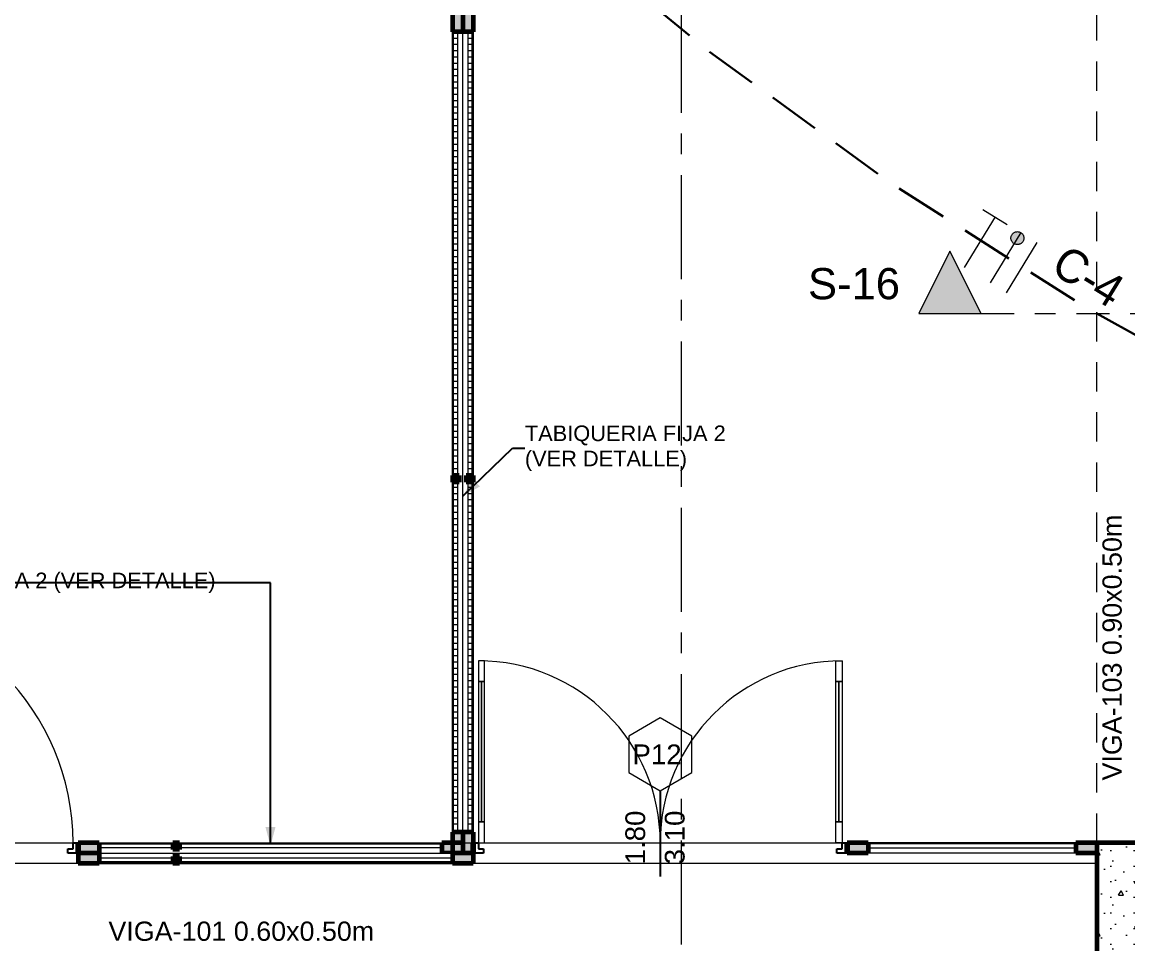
# Model space of a CAD drawing. Header units: inches. Extents: x -19 to 5698, y -728 to 92.
# Drawn here: x 387.9 to 393.22, y 16.91 to 21.35 of the extents above; entities that cross this region are included whole.
import ezdxf

# ---------------------------------------------------------------- set-up
doc = ezdxf.new("R2010")
doc.units = ezdxf.units.IN
doc.header["$MEASUREMENT"] = 0
doc.set_wipeout_variables(frame=1)
for name, pattern in [('CONTINUA', [0]), ('HIDDEN', [0.375, 0.25, -0.125]), ('Hidden Line', [0.195611, 0.141111, -0.0545]), ('Punto & Raya', [0.65, 0.5, -0.075, 0, -0.075]), ('Punto & Rayas', [0.335139, 0.15875, -0.088194, 0, -0.088194]), ('RAYITAS', [0.375, 0.25, -0.125]), ('Wipeout_Contour', [1, 0, -1])]:
    doc.linetypes.add(name, pattern=pattern)
doc.layers.get('0').update_dxf_attribs({"color": 61})
for name, color, linetype, lineweight in [('00 conduct tomacorr', 120, 'HIDDEN', 30), ('00 IE CKTO ILUMINACION', 3, 'Continuous', 50), ('T-TECHO-E', 150, 'Continuous', 20), ('TOMACORRIENTE', 22, 'RAYITAS', 9)]:
    doc.layers.add(name, color=color, linetype=linetype, lineweight=lineweight)
for name, color, linetype in [('02 _ ARQ _ ALB _ Muros Interiores', 7, 'Continuous'), ('02 _ ARQ _ ZON _ Espacio.3D', 7, 'Continuous'), ('08 _ STR _ EXT _ 06 Columnas', 7, 'Continuous'), ('08 _ STR _ EXT _ 09 Vigas', 251, 'Continuous'), ('Acabado - Muros', 7, 'Continuous'), ('Marcador - Secciones', 7, 'Continuous'), ('Notas - Etiquetas', 7, 'Continuous')]:
    doc.layers.add(name, color=color, linetype=linetype)
doc.styles.add('Estilo_Generado_3', font='arial.ttf')
doc.styles.add('Estilo_Generado_4', font='swisse.ttf')
doc.dimstyles.new('Estilo_Generado__8', dxfattribs={"dimtxt": 0.18, "dimasz": 0.0912, "dimexe": 0.18, "dimexo": 0.0625, "dimgap": 0, "dimtad": 0, "dimtih": 1, "dimtoh": 1, "dimdec": 4, "dimzin": 0, "dimdsep": 46, "dimcen": 0.09, "dimadec": 0, "dimazin": 0, "dimtfac": 1, "dimtdec": 4, "dimtmove": 0, "dimatfit": 3, "dimldrblk": 'ARROWHEAD_5', "dimfxl": 1, "dimtolj": 1, "dimtzin": 0, "dimarcsym": 0})
pattern_1 = [(0, (370.000076, 2e-08), (0, 0.03), [])]

# ---------------------------------------------------------------- blocks, each defined once
blk = doc.blocks.new('ARROWHEAD_5')
at = {"linetype": 'Continuous', "lineweight": 0}
blk.add_hatch(color=0, dxfattribs=at).paths.add_polyline_path([(-1, 0.2679), (0, 0), (-1, -0.2679)])
at = {"color": 0, "linetype": 'Continuous', "lineweight": 0}
blk.add_line((0, 0), (-1, 0), dxfattribs=at)
blk = doc.blocks.new('a')
at = {"layer": 'TOMACORRIENTE', "ltscale": 0.05}
h = blk.add_hatch(color=4, dxfattribs=at)
edge = h.paths.add_edge_path()
edge.add_arc((0, 0.0752), 0.0211, 0, 360)
at = {"layer": 'TOMACORRIENTE', "color": 4}
for p, q in [((-0.1455, 0.0963), (-0.0515, 0.0963)), ((-0.0985, 0.0963), (-0.0985, -0.0966)), ((0, 0.0963), (0, -0.0963)), ((0.0623, -0.0963), (0.0623, 0.0963))]:
    blk.add_line(p, q, dxfattribs=at)
blk.add_circle((0, 0.0752), 0.0211, dxfattribs=at)
blk = doc.blocks.new('CABLE 3FACE')
at = {"layer": 'T-TECHO-E', "rotation": 59.94170052614085}
blk.add_blockref('a', (0, 0), dxfattribs=at)

msp = doc.modelspace()

# ---------------------------------------------------------------- hatches: boundary and pattern name
at = {"layer": '08 _ STR _ EXT _ 06 Columnas', "linetype": 'Continuous', "lineweight": 9}
h = msp.add_hatch(dxfattribs=at)
h.set_pattern_fill('HORMIGÓN_EN_MASA_0002', style=0, pattern_type=2)
h.set_pattern_definition([(0, (370.00008, 2e-08), (0, 0.3897114), [0.024375, -0.200625]), (0, (370.11258, 0.19486), (0, 0.3897114), [0.024375, -0.200625]), (60, (370.00008, 2e-08), (-0.3375, 0.1948557), [0.024375, -0.200625]), (60, (370.22508, 2e-08), (-0.3375, 0.1948557), [0.024375, -0.200625]), (120, (370.02445, 2e-08), (0.3375, 0.1948557), [0.024375, -0.200625]), (120, (370.24945, 2e-08), (0.3375, 0.1948557), [0.024375, -0.200625]), (0, (370.000076, 0.0375), (0, 0.075), [0, -0.075, 0, -0.1125]), (45, (370.037576, 0.0375), (-0.053033, 0.053033), [0, -0.05625, 0, -0.09375])])
h.paths.add_polyline_path([(394.17, 17.4), (393.07, 17.4), (393.07, 16.2998), (393.57, 16.2999), (393.57, 16.9), (394.17, 16.9001)])
at = {"layer": 'Marcador - Secciones', "linetype": 'Continuous', "lineweight": 20}
msp.add_hatch(color=152, dxfattribs=at).paths.add_polyline_path([(392.2136, 19.9456), (392.5136, 19.9456), (392.3636, 20.2456)])

# ---------------------------------------------------------------- linework, layer by layer
at = {"layer": '02 _ ARQ _ ALB _ Muros Interiores', "color": 165, "linetype": 'Continuous', "lineweight": 15}
for p, q in [((390.0953, 18.2749), (390.0953, 18.1749)), ((390.1253, 18.2749), (390.0953, 18.2749)), ((390.1253, 18.1749), (390.1253, 18.2749)), ((391.815, 18.1749), (391.815, 18.2749)), ((391.815, 18.2749), (391.845, 18.2749)), ((391.845, 18.2749), (391.845, 18.1749)), ((390.0953, 18.1749), (390.1253, 18.1749)), ((390.1103, 18.1749), (390.1103, 17.5)), ((391.845, 18.1749), (391.815, 18.1749)), ((391.83, 18.1749), (391.83, 17.5)), ((390.1253, 17.5), (390.0953, 17.5)), ((390.1253, 17.4), (390.1253, 17.5)), ((391.815, 17.4), (391.815, 17.5)), ((391.815, 17.5), (391.845, 17.5)), ((391.845, 17.5), (391.845, 17.4)), ((391.845, 17.4), (391.815, 17.4))]:
    msp.add_line(p, q, dxfattribs=at)
at = {"layer": '02 _ ARQ _ ALB _ Muros Interiores', "color": 152, "linetype": 'Continuous', "lineweight": 25}
msp.add_line((390.9701, 17.65), (390.9701, 17.2375), dxfattribs=at)
at = {"layer": '02 _ ARQ _ ALB _ Muros Interiores', "color": 165, "linetype": 'Continuous', "lineweight": 25}
for p, q in [((388.1451, 17.37), (388.1451, 17.4)), ((388.1451, 17.4), (388.1701, 17.4)), ((388.1701, 17.4), (388.1701, 17.35)), ((391.845, 17.37), (391.845, 17.4)), ((391.845, 17.4), (391.87, 17.4)), ((391.87, 17.4), (391.87, 17.35)), ((388.1201, 17.35), (388.1201, 17.37)), ((388.1201, 17.37), (388.1451, 17.37)), ((388.1701, 17.35), (388.1201, 17.35)), ((390.1203, 17.37), (390.1203, 17.35)), ((391.82, 17.35), (391.82, 17.37)), ((391.82, 17.37), (391.845, 17.37)), ((391.87, 17.35), (391.82, 17.35))]:
    msp.add_line(p, q, dxfattribs=at)
at = {"layer": '02 _ ARQ _ ALB _ Muros Interiores', "color": 7, "linetype": 'Continuous', "lineweight": 80}
for p, q in [((388.1701, 17.4), (388.1701, 17.35)), ((388.1701, 17.4), (388.1701, 17.35)), ((388.1701, 17.4), (388.1701, 17.35)), ((391.87, 17.35), (391.87, 17.4)), ((391.87, 17.35), (391.87, 17.4)), ((391.87, 17.35), (391.87, 17.4))]:
    msp.add_line(p, q, dxfattribs=at)
at = {"layer": '02 _ ARQ _ ALB _ Muros Interiores', "color": 165, "linetype": 'Continuous', "lineweight": 15, "flags": 128}
for points in [[(390.0953, 18.1749), (390.0953, 17.5), (390.1103, 17.5), (390.1103, 18.1749)], [(390.1103, 18.1749), (390.1103, 17.5), (390.1253, 17.5), (390.1253, 18.1749)], [(391.83, 18.1749), (391.83, 17.5), (391.815, 17.5), (391.815, 18.1749)], [(391.845, 18.1749), (391.845, 17.5), (391.83, 17.5), (391.83, 18.1749)]]:
    msp.add_lwpolyline(points, close=True, dxfattribs=at)
at = {"layer": '02 _ ARQ _ ALB _ Muros Interiores', "color": 251, "linetype": 'Continuous', "lineweight": 13, "flags": 128}
msp.add_lwpolyline([(390.9701, 18), (390.8186, 17.9125), (390.8186, 17.7375), (390.9701, 17.65), (391.1217, 17.7375), (391.1217, 17.9125)], close=True, dxfattribs=at)
at = {"layer": '02 _ ARQ _ ALB _ Muros Interiores', "color": 165, "linetype": 'Continuous', "lineweight": 15}
for centre, radius, start, end in [((386.9951, 17.4), 1.15, 0, 90), ((391.845, 17.4), 0.8749, 90, 180)]:
    msp.add_arc(centre, radius, start, end, dxfattribs=at)
at = {"layer": '02 _ ARQ _ ZON _ Espacio.3D', "color": 254, "linetype": 'Continuous', "lineweight": 0, "flags": 128}
msp.add_lwpolyline([(378.2201, 17.4), (378.32, 17.4), (390.02, 17.4), (390.02, 29.7), (378.32, 29.7), (378.32, 19.8507), (378.2201, 19.8507)], close=True, dxfattribs=at)
for points in [[(421.4201, 29.7), (393.07, 29.7), (390.0701, 29.7), (390.0701, 17.4), (414.5701, 17.4)], [(394.27, 9), (393.0701, 9), (393.0701, 17.2996), (386.9701, 17.3001), (386.9701, 16.9001), (386.5701, 16.9), (386.5701, 16.0999), (386.0701, 16.0998), (386.0701, 17.2998), (380.0701, 17.3), (380.07, 16.9), (379.57, 16.9), (379.57, 16.4), (379.07, 16.4), (379.07, 17.3), (378.2201, 17.2999), (378.2211, 6.3499), (387.2102, 6.35), (387.2102, 6.45), (391.7425, 6.4499), (391.7407, 7.7), (393.0701, 7.7), (393.0701, 8.1), (393.5701, 8.1)]]:
    msp.add_lwpolyline(points, dxfattribs=at)
at = {"layer": '08 _ STR _ EXT _ 06 Columnas', "color": 7, "linetype": 'Continuous', "lineweight": 60, "flags": 128}
msp.add_lwpolyline([(394.17, 17.4), (393.07, 17.4), (393.07, 16.2998), (393.57, 16.2999), (393.57, 16.9), (394.17, 16.9001)], close=True, dxfattribs=at)
at = {"layer": '08 _ STR _ EXT _ 09 Vigas', "color": 251, "linetype": 'Hidden Line', "lineweight": 13, "true_color": 0x636466}
msp.add_line((393.0701, 17.4), (393.0701, 29.7), dxfattribs=at)
at = {"layer": 'Acabado - Muros', "color": 7, "linetype": 'Continuous', "lineweight": 60}
for p, q in [((388.1701, 17.4), (388.1701, 17.35)), ((390.0201, 17.4), (390.0201, 17.35)), ((391.87, 17.4), (391.87, 17.35)), ((393.07, 17.4), (393.07, 17.35)), ((388.1701, 17.35), (388.1701, 17.3)), ((390.0201, 17.35), (389.9701, 17.35))]:
    msp.add_line(p, q, dxfattribs=at)
at = {"layer": 'Marcador - Secciones', "color": 251, "linetype": 'Punto & Raya', "lineweight": 13, "true_color": 0x636466}
msp.add_line((391.0701, 46.2111), (391.0701, 0.8878), dxfattribs=at)
at = {"layer": 'Marcador - Secciones', "color": 251, "linetype": 'Punto & Rayas', "lineweight": 13, "true_color": 0x636466}
msp.add_line((392.5136, 19.9456), (398.7833, 19.9456), dxfattribs=at)
at = {"layer": 'Marcador - Secciones', "color": 152, "linetype": 'Continuous', "lineweight": 20, "flags": 128}
msp.add_lwpolyline([(392.2136, 19.9456), (392.5136, 19.9456), (392.3636, 20.2456)], close=True, dxfattribs=at)

# ---------------------------------------------------------------- block references
at = {"layer": '00 conduct tomacorr', "xscale": 1.472561226728431, "yscale": 1.472561226728431, "zscale": 1.472561226728431, "rotation": 268.7525007164639}
msp.add_blockref('CABLE 3FACE', (392.631, 20.2133, -0.0001), dxfattribs=at)

# ---------------------------------------------------------------- texts
at = {"layer": '00 IE CKTO ILUMINACION', "color": 4, "linetype": 'CONTINUA', "lineweight": 15}
msp.add_text('C-4', height=0.15962, rotation=328.4616, dxfattribs=at).set_placement((392.8416, 20.1464))
at = {"layer": '02 _ ARQ _ ALB _ Muros Interiores', "color": 5, "lineweight": 25, "insert": (390.8368, 17.7775), "char_height": 0.095, "attachment_point": 7, "style": 'Estilo_Generado_4'}
msp.add_mtext('\\A1;{\\pql;\\pt0;\\fSwis721 Ex BT|b0|i0|c0|p34;P12\\fSwis721 Ex BT|b0|i0|c0|p34;\\fSwis721 Ex BT|b0|i0|c0|p34;\\fSwis721 Ex BT|b0|i0|c0|p34;}', dxfattribs=at)
at = {"layer": '02 _ ARQ _ ALB _ Muros Interiores', "color": 5, "lineweight": 25, "char_height": 0.095, "attachment_point": 7, "rotation": 90, "style": 'Estilo_Generado_4'}
for s, insert in [('\\A1;{\\pql;\\pt0;\\fSwis721 Ex BT|b0|i0|c0|p34;1.80\\fSwis721 Ex BT|b0|i0|c0|p34;\\A1{\\H.66x;\\S^  ;}\\fSwis721 Ex BT|b0|i0|c0|p34;\\fSwis721 Ex BT|b0|i0|c0|p34;}', (390.9251, 17.296)), ('\\A1;{\\pql;\\pt0;\\fSwis721 Ex BT|b0|i0|c0|p34;3.10\\fSwis721 Ex BT|b0|i0|c0|p34;\\A1{\\H.66x;\\S^  ;}\\fSwis721 Ex BT|b0|i0|c0|p34;\\fSwis721 Ex BT|b0|i0|c0|p34;}', (391.1151, 17.296))]:
    msp.add_mtext(s, dxfattribs=dict(at, insert=insert))
at = {"layer": 'Marcador - Secciones', "color": 152, "lineweight": 20, "insert": (392.1236, 20.0117), "char_height": 0.15, "attachment_point": 9, "style": 'Estilo_Generado_3'}
msp.add_mtext('\\A1;{\\pqr;\\pt0;\\fArial|b0|i0|c0|p34;S-16}', dxfattribs=at)
at = {"layer": 'Notas - Etiquetas', "color": 171, "linetype": 'Continuous', "lineweight": 13, "insert": (390.319, 19.2972), "char_height": 0.075, "width": 1.075835, "attachment_point": 4, "line_spacing_factor": 0.969465, "style": 'Estilo_Generado_4'}
msp.add_mtext('\\A1;{\\pql;\\fSwis721 Ex BT|b0|i0|c0|p34;TABIQUERIA FIJA 2 (VER DETALLE)\\fSwis721 Ex BT|b0|i0|c0|p34; }', dxfattribs=at)
at = {"layer": 'Notas - Etiquetas', "color": 171, "linetype": 'Continuous', "lineweight": 13, "insert": (393.0976, 17.6992), "char_height": 0.0925, "attachment_point": 1, "rotation": 90, "style": 'Estilo_Generado_4'}
msp.add_mtext('\\A1;{\\pql;\\fSwis721 Ex BT|b0|i0|c0|p34;VIGA-103\\fSwis721 Ex BT|b0|i0|c0|p34; \\fSwis721 Ex BT|b0|i0|c0|p34;0.90\\fSwis721 Ex BT|b0|i0|c0|p34;x\\fSwis721 Ex BT|b0|i0|c0|p34;0.50\\fSwis721 Ex BT|b0|i0|c0|p34;m}', dxfattribs=at)
at = {"layer": 'Notas - Etiquetas', "color": 171, "linetype": 'Continuous', "lineweight": 13, "style": 'Estilo_Generado_4'}
for s, insert, char_height, attachment_point in [('\\A1;{\\pql;\\fSwis721 Ex BT|b0|i0|c0|p34;TABIQUERIA FIJA 2 (VER DETALLE)\\fSwis721 Ex BT|b0|i0|c0|p34; }', (387.0555, 18.6502), 0.075, 4), ('\\A1;{\\pql;\\fSwis721 Ex BT|b0|i0|c0|p34;VIGA-101\\fSwis721 Ex BT|b0|i0|c0|p34; \\fSwis721 Ex BT|b0|i0|c0|p34;0.60\\fSwis721 Ex BT|b0|i0|c0|p34;x\\fSwis721 Ex BT|b0|i0|c0|p34;0.50\\fSwis721 Ex BT|b0|i0|c0|p34;m}', (388.3155, 16.9267), 0.0925, 7)]:
    msp.add_mtext(s, dxfattribs=dict(at, insert=insert, char_height=char_height, attachment_point=attachment_point))

# ---------------------------------------------------------------- leaders
at = {"layer": 'Notas - Etiquetas', "color": 144, "linetype": 'Continuous', "lineweight": 13, "annotation_type": 0, "has_hookline": 1, "hookline_direction": 1, "text_width": 1.9482}
msp.add_leader([(389.0951, 17.385), (389.0951, 18.6502), (387.0555, 18.6502)], dimstyle='Estilo_Generado__8', dxfattribs=at)

# ---------------------------------------------------------------- next in the draw order: wipeouts: each hides what was drawn before it
at = {"color": 254, "linetype": 'Wipeout_Contour', "lineweight": 0, "ltscale": 12945.411456}
msp.add_wipeout([(390.0701, 17.35), (390.0703, 17.35), (390.0703, 17.4), (390.0701, 17.4)], dxfattribs=at).dxf.layer = '02 _ ARQ _ ALB _ Muros Interiores'
at = {"color": 254, "linetype": 'Wipeout_Contour', "lineweight": 0, "ltscale": 12955.010822}
msp.add_wipeout([(391.97, 17.4), (391.97, 17.35), (392.97, 17.35), (392.97, 17.4)], dxfattribs=at).dxf.layer = 'Acabado - Muros'

# ---------------------------------------------------------------- next in the draw order: linework, layer by layer
at = {"layer": '02 _ ARQ _ ALB _ Muros Interiores', "color": 165, "linetype": 'Continuous', "lineweight": 15}
for p, q in [((390.0953, 17.5), (390.0953, 17.4)), ((390.0953, 17.4), (390.1253, 17.4))]:
    msp.add_line(p, q, dxfattribs=at)
at = {"layer": '02 _ ARQ _ ALB _ Muros Interiores', "color": 7, "linetype": 'Continuous', "lineweight": 80}
msp.add_line((390.0703, 17.35), (390.0703, 17.4), dxfattribs=at)
msp.add_line((390.0703, 17.35), (390.0703, 17.4), dxfattribs=at)
msp.add_line((390.0703, 17.35), (390.0703, 17.4), dxfattribs=at)
at = {"layer": '02 _ ARQ _ ALB _ Muros Interiores', "color": 165, "linetype": 'Continuous', "lineweight": 25}
for p, q in [((390.0703, 17.35), (390.0703, 17.4)), ((390.0703, 17.4), (390.0953, 17.4)), ((390.0953, 17.4), (390.0953, 17.37)), ((390.1203, 17.35), (390.0703, 17.35)), ((390.0953, 17.37), (390.1203, 17.37))]:
    msp.add_line(p, q, dxfattribs=at)
at = {"layer": '02 _ ARQ _ ALB _ Muros Interiores', "color": 7, "linetype": 'Continuous', "lineweight": 80, "flags": 128}
for points in [[(390.0703, 17.4), (390.0701, 17.4)], [(390.0701, 17.4), (390.0701, 17.35)]]:
    msp.add_lwpolyline(points, dxfattribs=at)
at = {"layer": '02 _ ARQ _ ALB _ Muros Interiores', "color": 165, "linetype": 'Continuous', "lineweight": 15}
msp.add_arc((390.0953, 17.4), 0.8749, 0, 90, dxfattribs=at)
at = {"layer": 'Acabado - Muros', "color": 7, "linetype": 'Continuous', "lineweight": 60}
for q in [(390.0201, 17.35), (390.0701, 17.3)]:
    msp.add_line((390.0701, 17.35), q, dxfattribs=at)
at = {"layer": 'Acabado - Muros', "color": 251, "linetype": 'Continuous', "lineweight": 13, "flags": 128}
for points in [[(392.97, 17.4), (391.97, 17.4)], [(392.97, 17.35), (391.97, 17.35)]]:
    msp.add_lwpolyline(points, dxfattribs=at)

# ---------------------------------------------------------------- next in the draw order: wipeouts: each hides what was drawn before it
at = {"color": 254, "linetype": 'Wipeout_Contour', "lineweight": 0, "ltscale": 19418.317044}
msp.add_wipeout([(390.0201, 19.15), (390.0201, 17.45), (390.0701, 17.45), (390.0701, 19.1335), (390.0371, 19.1335), (390.0371, 19.15)], dxfattribs=at).dxf.layer = 'Acabado - Muros'
at = {"color": 254, "linetype": 'Wipeout_Contour', "lineweight": 0, "ltscale": 12955.011036}
msp.add_wipeout([(391.97, 17.395), (391.97, 17.375), (392.97, 17.375), (392.97, 17.395)], dxfattribs=at).dxf.layer = 'Acabado - Muros'

# ---------------------------------------------------------------- next in the draw order: hatches: boundary and pattern name
at = {"layer": 'Acabado - Muros', "linetype": 'Continuous', "lineweight": 0}
for points in [[(391.97, 17.4), (391.87, 17.4), (391.87, 17.35), (391.97, 17.35)], [(392.97, 17.4), (392.97, 17.35), (393.07, 17.35), (393.07, 17.4)]]:
    msp.add_hatch(color=254, dxfattribs=at).paths.add_polyline_path(points)

# ---------------------------------------------------------------- next in the draw order: linework, layer by layer
at = {"layer": '08 _ STR _ EXT _ 09 Vigas', "color": 251, "linetype": 'Hidden Line', "lineweight": 13, "true_color": 0x636466}
msp.add_line((379.57, 17.4), (400.0701, 17.4), dxfattribs=at)
at = {"layer": 'Acabado - Muros', "color": 7, "linetype": 'Continuous', "lineweight": 60}
for p, q in [((391.97, 17.4), (391.87, 17.4)), ((391.97, 17.4), (391.97, 17.35)), ((392.97, 17.4), (392.97, 17.35)), ((393.07, 17.4), (392.97, 17.4)), ((391.97, 17.35), (391.87, 17.35)), ((393.07, 17.35), (392.97, 17.35))]:
    msp.add_line(p, q, dxfattribs=at)
at = {"layer": 'Acabado - Muros', "color": 7, "linetype": 'Continuous', "lineweight": 13, "flags": 128}
msp.add_lwpolyline([(391.97, 17.395), (391.97, 17.375), (392.97, 17.375), (392.97, 17.395)], close=True, dxfattribs=at)

# ---------------------------------------------------------------- next in the draw order: wipeouts: each hides what was drawn before it
at = {"color": 254, "linetype": 'Wipeout_Contour', "lineweight": 0, "ltscale": 19418.351951}
msp.add_wipeout([(390.0701, 21.3), (390.0201, 21.3), (390.0201, 19.15), (390.0371, 19.15), (390.0371, 19.1665), (390.0701, 19.1665)], dxfattribs=at).dxf.layer = 'Acabado - Muros'

# ---------------------------------------------------------------- next in the draw order: linework, layer by layer
at = {"layer": 'Acabado - Muros', "color": 251, "linetype": 'Continuous', "lineweight": 13, "flags": 128}
for points in [[(390.0201, 17.45), (390.0201, 19.15), (390.0201, 21.3)], [(390.0701, 19.1665), (390.0701, 21.3)], [(390.0701, 17.45), (390.0701, 19.1335)]]:
    msp.add_lwpolyline(points, dxfattribs=at)

# ---------------------------------------------------------------- next in the draw order: wipeouts: each hides what was drawn before it
at = {"color": 254, "linetype": 'Wipeout_Contour', "lineweight": 0, "ltscale": 19413.108145}
msp.add_wipeout([(388.6581, 17.367), (388.6416, 17.367), (388.6416, 17.35), (389.9201, 17.35), (389.9201, 17.4), (388.6581, 17.4)], dxfattribs=at).dxf.layer = 'Acabado - Muros'

# ---------------------------------------------------------------- next in the draw order: wipeouts: each hides what was drawn before it
at = {"color": 254, "linetype": 'Wipeout_Contour', "lineweight": 0, "ltscale": 12945.41818}
msp.add_wipeout([(390.0651, 21.3), (390.0451, 21.3), (390.0451, 19.1665), (390.0651, 19.1665)], dxfattribs=at).dxf.layer = 'Acabado - Muros'
at = {"color": 254, "linetype": 'Wipeout_Contour', "lineweight": 0, "ltscale": 12945.371691}
msp.add_wipeout([(390.0651, 19.1335), (390.0451, 19.1335), (390.0451, 17.45), (390.0651, 17.45)], dxfattribs=at).dxf.layer = 'Acabado - Muros'
at = {"color": 254, "linetype": 'Wipeout_Contour', "lineweight": 0, "ltscale": 19407.856846}
msp.add_wipeout([(388.2701, 17.35), (388.6416, 17.35), (388.6416, 17.367), (388.6251, 17.367), (388.6251, 17.4), (388.2701, 17.4)], dxfattribs=at).dxf.layer = 'Acabado - Muros'

# ---------------------------------------------------------------- next in the draw order: hatches: boundary and pattern name
at = {"layer": 'Acabado - Muros', "linetype": 'Continuous', "lineweight": 0}
for points in [[(390.0201, 21.4), (390.0201, 21.3), (390.0701, 21.3), (390.0701, 21.4)], [(390.0371, 19.1665), (390.0371, 19.1335), (390.0701, 19.1335), (390.0701, 19.1665)], [(390.0701, 17.45), (390.0201, 17.45), (390.0201, 17.35), (390.0701, 17.35)]]:
    msp.add_hatch(color=254, dxfattribs=at).paths.add_polyline_path(points)
h = msp.add_hatch(dxfattribs=at)
h.set_pattern_fill('CONTRACHAPADO_0002', color=254, style=0, pattern_type=2)
h.set_pattern_definition(pattern_1)
h.paths.add_polyline_path([(390.0651, 21.3), (390.0451, 21.3), (390.0451, 19.1665), (390.0651, 19.1665)])
h = msp.add_hatch(dxfattribs=at)
h.set_pattern_fill('CONTRACHAPADO_0002', color=254, style=0, pattern_type=2)
h.set_pattern_definition(pattern_1)
h.paths.add_polyline_path([(390.0651, 19.1335), (390.0451, 19.1335), (390.0451, 17.45), (390.0651, 17.45)])

# ---------------------------------------------------------------- next in the draw order: linework, layer by layer
at = {"layer": 'Acabado - Muros', "color": 7, "linetype": 'Continuous', "lineweight": 60}
for p, q in [((390.0201, 21.4), (390.0201, 21.3)), ((390.0701, 21.4), (390.0701, 21.3)), ((390.0701, 21.3), (390.0201, 21.3)), ((390.0371, 19.1665), (390.0371, 19.1335)), ((390.0701, 19.1665), (390.0371, 19.1665)), ((390.0701, 19.1665), (390.0701, 19.1335)), ((390.0701, 19.1335), (390.0371, 19.1335)), ((390.0201, 17.45), (390.0201, 17.35)), ((390.0701, 17.45), (390.0201, 17.45)), ((390.0701, 17.45), (390.0701, 17.35))]:
    msp.add_line(p, q, dxfattribs=at)
at = {"layer": 'Acabado - Muros', "color": 7, "linetype": 'Continuous', "lineweight": 13, "flags": 128}
for points in [[(390.0651, 21.3), (390.0451, 21.3), (390.0451, 19.1665), (390.0651, 19.1665)], [(390.0651, 19.1335), (390.0451, 19.1335), (390.0451, 17.45), (390.0651, 17.45)]]:
    msp.add_lwpolyline(points, close=True, dxfattribs=at)
at = {"layer": 'Acabado - Muros', "color": 251, "linetype": 'Continuous', "lineweight": 13, "flags": 128}
for points in [[(388.2701, 17.4), (388.6251, 17.4)], [(388.6581, 17.4), (389.9201, 17.4)], [(388.2701, 17.35), (388.6416, 17.35), (389.9201, 17.35)]]:
    msp.add_lwpolyline(points, dxfattribs=at)

# ---------------------------------------------------------------- next in the draw order: wipeouts: each hides what was drawn before it
at = {"color": 254, "linetype": 'Wipeout_Contour', "lineweight": 0, "ltscale": 19417.409088}
msp.add_wipeout([(390.0031, 19.1335), (389.9701, 19.1335), (389.9701, 17.45), (390.0201, 17.45), (390.0201, 19.15), (390.0031, 19.15)], dxfattribs=at).dxf.layer = 'Acabado - Muros'
at = {"color": 254, "linetype": 'Wipeout_Contour', "lineweight": 0, "ltscale": 12938.921445}
msp.add_wipeout([(388.6251, 17.395), (388.2701, 17.395), (388.2701, 17.375), (388.6251, 17.375)], dxfattribs=at).dxf.layer = 'Acabado - Muros'
at = {"color": 254, "linetype": 'Wipeout_Contour', "lineweight": 0, "ltscale": 12942.287402}
msp.add_wipeout([(389.9201, 17.395), (388.6581, 17.395), (388.6581, 17.375), (389.9201, 17.375)], dxfattribs=at).dxf.layer = 'Acabado - Muros'

# ---------------------------------------------------------------- next in the draw order: hatches: boundary and pattern name
at = {"layer": 'Acabado - Muros', "linetype": 'Continuous', "lineweight": 0}
for points in [[(388.2701, 17.4), (388.1701, 17.4), (388.1701, 17.35), (388.2701, 17.35)], [(388.6581, 17.367), (388.6581, 17.4), (388.6251, 17.4), (388.6251, 17.367)], [(389.9201, 17.4), (389.9201, 17.35), (390.0201, 17.35), (390.0201, 17.4)]]:
    msp.add_hatch(color=254, dxfattribs=at).paths.add_polyline_path(points)

# ---------------------------------------------------------------- next in the draw order: linework, layer by layer
at = {"layer": 'Acabado - Muros', "color": 7, "linetype": 'Continuous', "lineweight": 60}
for p, q in [((388.2701, 17.4), (388.1701, 17.4)), ((388.2701, 17.4), (388.2701, 17.35)), ((388.6581, 17.4), (388.6251, 17.4)), ((388.6251, 17.4), (388.6251, 17.367)), ((388.6581, 17.4), (388.6581, 17.367)), ((389.9201, 17.4), (389.9201, 17.35)), ((390.0201, 17.4), (389.9201, 17.4)), ((388.2701, 17.35), (388.1701, 17.35)), ((388.6581, 17.367), (388.6251, 17.367)), ((390.0201, 17.35), (389.9201, 17.35))]:
    msp.add_line(p, q, dxfattribs=at)
at = {"layer": 'Acabado - Muros', "color": 7, "linetype": 'Continuous', "lineweight": 13, "flags": 128}
for points in [[(388.6251, 17.395), (388.6251, 17.375), (388.2701, 17.375), (388.2701, 17.395)], [(389.9201, 17.395), (389.9201, 17.375), (388.6581, 17.375), (388.6581, 17.395)]]:
    msp.add_lwpolyline(points, close=True, dxfattribs=at)

# ---------------------------------------------------------------- next in the draw order: wipeouts: each hides what was drawn before it
at = {"color": 254, "linetype": 'Wipeout_Contour', "lineweight": 0, "ltscale": 19417.443899}
msp.add_wipeout([(390.0201, 21.3), (389.9701, 21.3), (389.9701, 19.1665), (390.0031, 19.1665), (390.0031, 19.15), (390.0201, 19.15)], dxfattribs=at).dxf.layer = 'Acabado - Muros'

# ---------------------------------------------------------------- next in the draw order: linework, layer by layer
at = {"layer": 'Acabado - Muros', "color": 251, "linetype": 'Continuous', "lineweight": 13, "flags": 128}
for points in [[(389.9701, 19.1665), (389.9701, 21.3)], [(390.0201, 17.45), (390.0201, 19.15), (390.0201, 21.3)], [(389.9701, 17.45), (389.9701, 19.1335)]]:
    msp.add_lwpolyline(points, dxfattribs=at)

# ---------------------------------------------------------------- next in the draw order: wipeouts: each hides what was drawn before it
at = {"color": 254, "linetype": 'Wipeout_Contour', "lineweight": 0, "ltscale": 12945.138201}
msp.add_wipeout([(389.9751, 21.3), (389.9751, 19.1665), (389.9951, 19.1665), (389.9951, 21.3)], dxfattribs=at).dxf.layer = 'Acabado - Muros'
at = {"color": 254, "linetype": 'Wipeout_Contour', "lineweight": 0, "ltscale": 12945.091716}
msp.add_wipeout([(389.9751, 19.1335), (389.9751, 17.45), (389.9951, 17.45), (389.9951, 19.1335)], dxfattribs=at).dxf.layer = 'Acabado - Muros'

# ---------------------------------------------------------------- next in the draw order: hatches: boundary and pattern name
at = {"layer": 'Acabado - Muros', "linetype": 'Continuous', "lineweight": 0}
for points in [[(390.0201, 21.4), (389.9701, 21.4), (389.9701, 21.3), (390.0201, 21.3)], [(390.0031, 19.1665), (389.9701, 19.1665), (389.9701, 19.1335), (390.0031, 19.1335)], [(389.9701, 17.45), (389.9701, 17.35), (390.0201, 17.35), (390.0201, 17.45)]]:
    msp.add_hatch(color=254, dxfattribs=at).paths.add_polyline_path(points)
h = msp.add_hatch(dxfattribs=at)
h.set_pattern_fill('CONTRACHAPADO_0002', color=254, style=0, pattern_type=2)
h.set_pattern_definition(pattern_1)
h.paths.add_polyline_path([(389.9751, 21.3), (389.9751, 19.1665), (389.9951, 19.1665), (389.9951, 21.3)])
h = msp.add_hatch(dxfattribs=at)
h.set_pattern_fill('CONTRACHAPADO_0002', color=254, style=0, pattern_type=2)
h.set_pattern_definition(pattern_1)
h.paths.add_polyline_path([(389.9751, 19.1335), (389.9751, 17.45), (389.9951, 17.45), (389.9951, 19.1335)])

# ---------------------------------------------------------------- next in the draw order: linework, layer by layer
at = {"layer": 'Acabado - Muros', "color": 7, "linetype": 'Continuous', "lineweight": 60}
for p, q in [((389.9701, 21.4), (389.9701, 21.3)), ((390.0201, 21.4), (390.0201, 21.3)), ((390.0201, 21.3), (389.9701, 21.3)), ((389.9701, 19.1665), (389.9701, 19.1335)), ((390.0031, 19.1665), (389.9701, 19.1665)), ((390.0031, 19.1665), (390.0031, 19.1335)), ((390.0031, 19.1335), (389.9701, 19.1335)), ((389.9701, 17.45), (389.9701, 17.35)), ((390.0201, 17.45), (389.9701, 17.45)), ((390.0201, 17.45), (390.0201, 17.35))]:
    msp.add_line(p, q, dxfattribs=at)
at = {"layer": 'Acabado - Muros', "color": 7, "linetype": 'Continuous', "lineweight": 13, "flags": 128}
for points in [[(389.9751, 21.3), (389.9951, 21.3), (389.9951, 19.1665), (389.9751, 19.1665)], [(389.9751, 19.1335), (389.9951, 19.1335), (389.9951, 17.45), (389.9751, 17.45)]]:
    msp.add_lwpolyline(points, close=True, dxfattribs=at)

# ---------------------------------------------------------------- next in the draw order: leaders
at = {"layer": 'Notas - Etiquetas', "color": 144, "linetype": 'Continuous', "lineweight": 13, "annotation_type": 0, "has_hookline": 1, "hookline_direction": 0, "text_width": 1.0627}
msp.add_leader([(390.0201, 19.0675), (390.2589, 19.2972), (390.319, 19.2972)], dimstyle='Estilo_Generado__8', dxfattribs=at)

# ---------------------------------------------------------------- next in the draw order: wipeouts: each hides what was drawn before it
at = {"color": 254, "linetype": 'Wipeout_Contour', "lineweight": 0, "ltscale": 19413.211102}
msp.add_wipeout([(388.6416, 17.35), (388.6416, 17.333), (388.6581, 17.333), (388.6581, 17.3), (389.9701, 17.3), (389.9701, 17.35)], dxfattribs=at).dxf.layer = 'Acabado - Muros'

# ---------------------------------------------------------------- next in the draw order: wipeouts: each hides what was drawn before it
at = {"color": 254, "linetype": 'Wipeout_Contour', "lineweight": 0, "ltscale": 19407.858841}
msp.add_wipeout([(388.2701, 17.35), (388.2701, 17.3), (388.6251, 17.3), (388.6251, 17.333), (388.6416, 17.333), (388.6416, 17.35)], dxfattribs=at).dxf.layer = 'Acabado - Muros'

# ---------------------------------------------------------------- next in the draw order: linework, layer by layer
at = {"layer": '00 conduct tomacorr'}
msp.add_arc((402.4965, 35.8866, -0.0001), 18.5213, 218.5229, 273.50763, dxfattribs=at)
at = {"layer": 'Acabado - Muros', "color": 251, "linetype": 'Continuous', "lineweight": 13, "flags": 128}
for points in [[(388.2701, 17.35), (388.6416, 17.35), (389.9701, 17.35)], [(388.2701, 17.3), (388.6251, 17.3)], [(388.6581, 17.3), (389.9701, 17.3)]]:
    msp.add_lwpolyline(points, dxfattribs=at)

# ---------------------------------------------------------------- next in the draw order: wipeouts: each hides what was drawn before it
at = {"color": 254, "linetype": 'Wipeout_Contour', "lineweight": 0, "ltscale": 12938.919943}
msp.add_wipeout([(388.6251, 17.305), (388.6251, 17.325), (388.2701, 17.325), (388.2701, 17.305)], dxfattribs=at).dxf.layer = 'Acabado - Muros'
at = {"color": 254, "linetype": 'Wipeout_Contour', "lineweight": 0, "ltscale": 12942.385891}
msp.add_wipeout([(389.9701, 17.305), (389.9701, 17.325), (388.6581, 17.325), (388.6581, 17.305)], dxfattribs=at).dxf.layer = 'Acabado - Muros'

# ---------------------------------------------------------------- next in the draw order: hatches: boundary and pattern name
at = {"layer": 'Acabado - Muros', "linetype": 'Continuous', "lineweight": 0}
for points in [[(388.2701, 17.3), (388.2701, 17.35), (388.1701, 17.35), (388.1701, 17.3)], [(389.9701, 17.3), (390.0701, 17.3), (390.0701, 17.35), (389.9701, 17.35)], [(388.6581, 17.333), (388.6251, 17.333), (388.6251, 17.3), (388.6581, 17.3)]]:
    msp.add_hatch(color=254, dxfattribs=at).paths.add_polyline_path(points)
h = msp.add_hatch(dxfattribs=at)
h.set_pattern_fill('CONTRACHAPADO_0002', color=254, style=0, pattern_type=2)
h.set_pattern_definition(pattern_1)
h.paths.add_polyline_path([(388.6251, 17.305), (388.6251, 17.325), (388.2701, 17.325), (388.2701, 17.305)])
h = msp.add_hatch(dxfattribs=at)
h.set_pattern_fill('CONTRACHAPADO_0002', color=254, style=0, pattern_type=2)
h.set_pattern_definition(pattern_1)
h.paths.add_polyline_path([(389.9701, 17.305), (389.9701, 17.325), (388.6581, 17.325), (388.6581, 17.305)])

# ---------------------------------------------------------------- next in the draw order: linework, layer by layer
at = {"layer": 'Acabado - Muros', "color": 7, "linetype": 'Continuous', "lineweight": 60}
for p, q in [((388.2701, 17.35), (388.1701, 17.35)), ((388.2701, 17.35), (388.2701, 17.3)), ((389.9701, 17.35), (389.9701, 17.3)), ((390.0701, 17.35), (389.9701, 17.35)), ((388.2701, 17.3), (388.1701, 17.3)), ((388.6581, 17.333), (388.6251, 17.333)), ((388.6251, 17.333), (388.6251, 17.3)), ((388.6581, 17.3), (388.6251, 17.3)), ((388.6581, 17.333), (388.6581, 17.3)), ((390.0701, 17.3), (389.9701, 17.3))]:
    msp.add_line(p, q, dxfattribs=at)
at = {"layer": 'Acabado - Muros', "color": 7, "linetype": 'Continuous', "lineweight": 13, "flags": 128}
for points in [[(388.6251, 17.305), (388.6251, 17.325), (388.2701, 17.325), (388.2701, 17.305)], [(389.9701, 17.305), (389.9701, 17.325), (388.6581, 17.325), (388.6581, 17.305)]]:
    msp.add_lwpolyline(points, close=True, dxfattribs=at)

doc.saveas('drawing.dxf')
